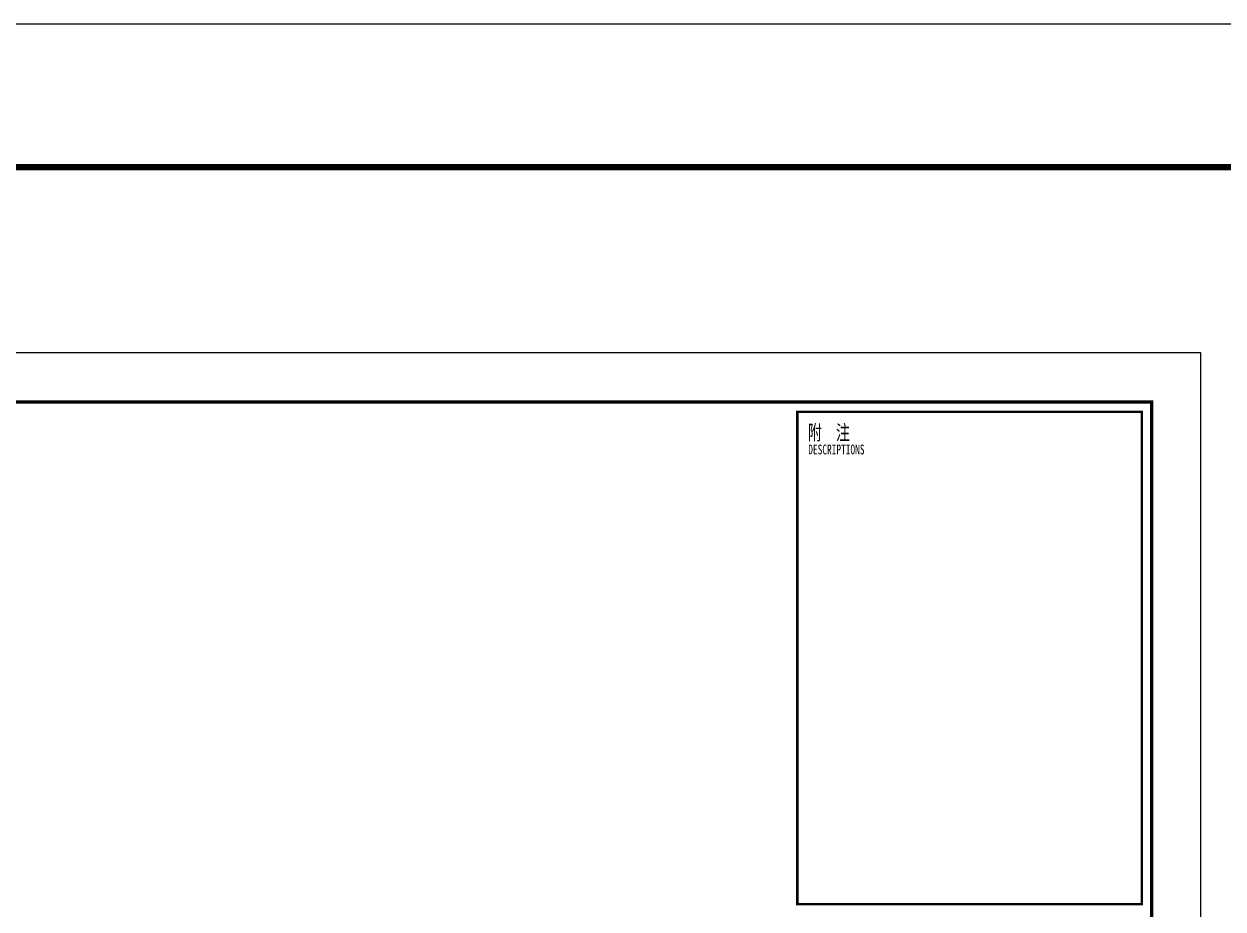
# Model space of a CAD drawing. Extents: x 36524600 to 36525730, y 2746759 to 2747713.
# Drawn here: x 36525505.6 to 36525627.4, y 2746940.1 to 2747030 of the extents above; entities that cross this region are included whole.
import ezdxf

# ---------------------------------------------------------------- set-up
doc = ezdxf.new("R2010")
doc.units = 0
doc.header["$LTSCALE"] = 1000
doc.header["$MEASUREMENT"] = 0
for name, color, linetype in [('_0', 7, 'Continuous'), ('A0-11 图框-粗线', 16, 'Continuous'), ('A0-12 图框-中粗线', 41, 'Continuous'), ('A0-13 图框-细线', 7, 'Continuous'), ('A0-21 图框-不可改文字', 7, 'Continuous'), ('立面', 255, 'Continuous')]:
    doc.layers.add(name, color=color, linetype=linetype)
doc.styles.add('SKED-粗宋体', font='', dxfattribs={"width": 0.7})
doc.styles.get('SKED-粗宋体').set_extended_font_data('SimSun')

# ---------------------------------------------------------------- blocks, each defined once
blk = doc.blocks.new('A$C6202001D')
at = {"layer": 'A0-11 图框-粗线', "const_width": 70}
blk.add_lwpolyline([(58400, 41000), (2500, 41000), (2500, 1000), (58400, 1000)], close=True, dxfattribs=at)
at = {"layer": 'A0-12 图框-中粗线', "const_width": 50, "flags": 128}
blk.add_lwpolyline([(58200, 40800), (58200, 30800), (51200, 30800), (51200, 40800)], close=True, dxfattribs=at)
at = {"layer": 'A0-13 图框-细线'}
blk.add_lwpolyline([(59400, 42000), (0, 42000), (0, 0), (59400, 0)], close=True, dxfattribs=at)
at = {"layer": 'A0-21 图框-不可改文字', "style": 'SKED-粗宋体', "width": 0.7}
for s, height, p in [('附  注', 300, (51412, 40231)), ('DESCRIPTIONS', 200, (51423, 39936))]:
    blk.add_text(s, height=height, dxfattribs=at).set_placement(p)
blk = doc.blocks.new('33')
at = {"layer": 'Defpoints'}
blk.add_lwpolyline([(36502158.808, 2731665.999), (36502400.933, 2731665.999), (36502400.933, 2731494.799), (36502158.808, 2731494.799)], close=True, dxfattribs=at)
at = {"layer": '立面', "color": 7, "const_width": 0.407}
blk.add_lwpolyline([(36502158.808, 2731656.815), (36502400.933, 2731656.821)], dxfattribs=at)

msp = doc.modelspace()

# ---------------------------------------------------------------- block references
at = {"xscale": 0.005, "yscale": 0.005, "zscale": 0.005}
msp.add_blockref('A$C6202001D', (36525328.169, 2746786.632), dxfattribs=at)
at = {"layer": '_0', "xscale": 1.583838383838384, "yscale": 1.583838383838384, "zscale": 1.583838383838384}
msp.add_blockref('33', (-21288238.666, -1579487.428), dxfattribs=at)

doc.saveas('drawing.dxf')
